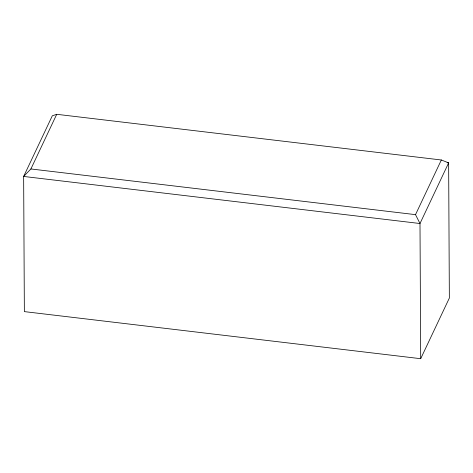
<?xml version="1.0" encoding="UTF-8"?>
<svg xmlns="http://www.w3.org/2000/svg" width="473" height="473" viewBox="0 0 473 473"><rect width="100%" height="100%" fill="white"/><g stroke="black" fill="none" stroke-linecap="round" stroke-linejoin="round"><path stroke-width="0.71" d="M447.174 162.712L448.641 162.883L419.994 223.522L23.65 176.447L30.899 168.962L56.725 114.3L441.339 159.986L448.641 162.883L449.35 298.061L420.698 358.7L24.36 311.618L23.65 176.447L52.302 115.808L56.725 114.3M420.698 358.7L419.994 223.522L415.519 214.647L441.339 159.986M30.899 168.962L415.519 214.647"/></g></svg>
